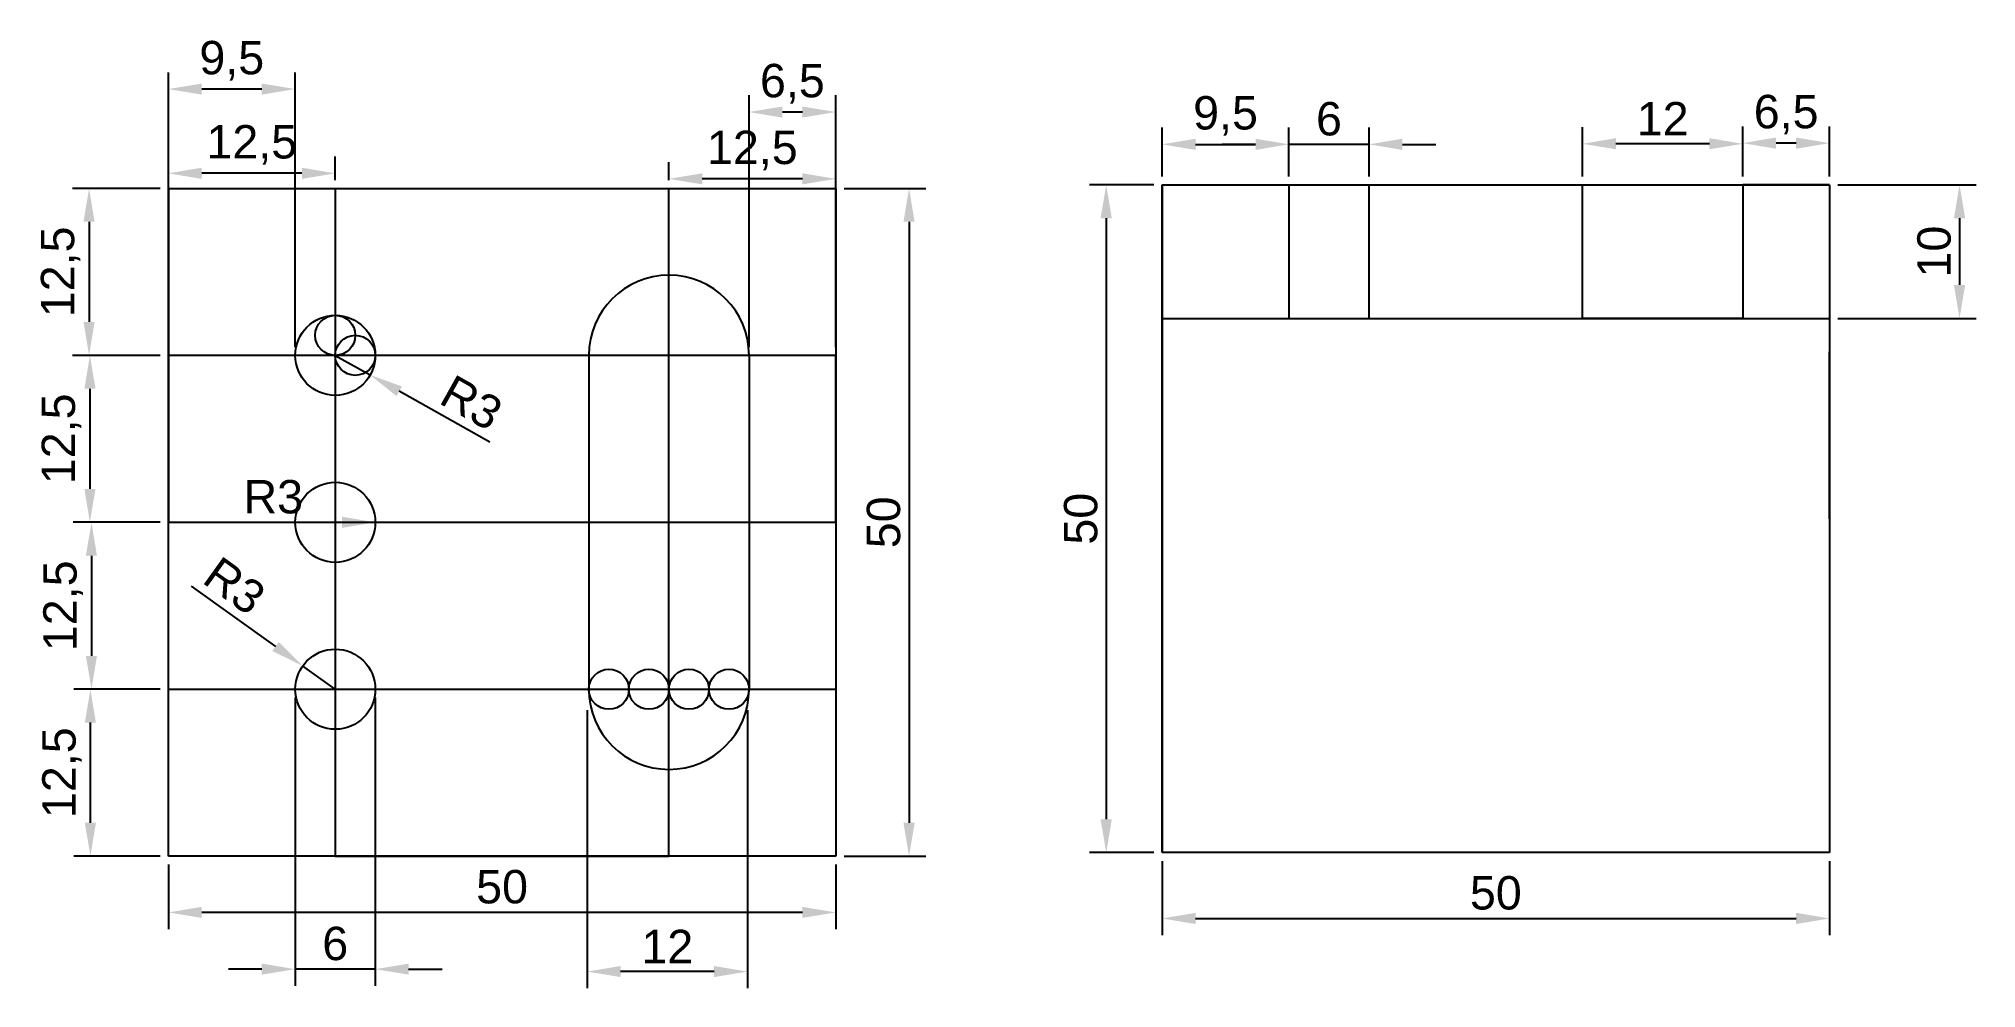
# Model space of a CAD drawing. Header units: millimetres. Extents: x 1004 to 1149, y 1692 to 1763.
import ezdxf

# ---------------------------------------------------------------- set-up
doc = ezdxf.new("R2010")
doc.units = ezdxf.units.MM
doc.styles.get("Standard").update_dxf_attribs({"font": 'arial.ttf'})
doc.dimstyles.new('ISO-25', dxfattribs={"dimtxt": 2.5, "dimasz": 2.5, "dimexe": 1.25, "dimexo": 0.625, "dimtad": 1, "dimtxsty": 'Standard', "dimcen": 2.5, "dimadec": 0, "dimazin": 0, "dimtfac": 1, "dimtmove": 0, "dimatfit": 3, "dimfxl": 1, "dimarcsym": 0})

# ---------------------------------------------------------------- blocks, each defined once
blk = doc.blocks.new('*D1')
at = {"color": 0, "lineweight": -2, "transparency": 16777216}
for p, q in [((1013.65, 1740.3), (1013.65, 1760.87)), ((1023.15, 1740.3), (1023.15, 1760.87)), ((1020.65, 1759.62), (1016.15, 1759.62))]:
    blk.add_line(p, q, dxfattribs=at)
at = {"color": 0, "transparency": 16777216}
for points in [[(1016.15, 1760.03), (1016.15, 1759.2), (1013.65, 1759.62)], [(1020.65, 1760.03), (1020.65, 1759.2), (1023.15, 1759.62)]]:
    blk.add_solid(points, dxfattribs=at)
at = {"layer": 'Defpoints', "color": 0, "transparency": 16777216}
for p in [(1013.65, 1759.62), (1013.65, 1739.68), (1023.15, 1739.68)]:
    blk.add_point(p, dxfattribs=at)
at = {"color": 0, "transparency": 16777216, "insert": (1018.4, 1761.74), "char_height": 2.5, "attachment_point": 5}
blk.add_mtext('9,5', dxfattribs=at)
blk = doc.blocks.new('*D2')
at = {"color": 0, "lineweight": -2, "transparency": 16777216}
for p, q in [((1057.15, 1740.3), (1057.15, 1759.15)), ((1061.15, 1757.9), (1059.65, 1757.9)), ((1063.65, 1740.3), (1063.65, 1759.15))]:
    blk.add_line(p, q, dxfattribs=at)
at = {"color": 0, "transparency": 16777216}
for points in [[(1059.65, 1758.31), (1059.65, 1757.48), (1057.15, 1757.9)], [(1061.15, 1758.31), (1061.15, 1757.48), (1063.65, 1757.9)]]:
    blk.add_solid(points, dxfattribs=at)
at = {"layer": 'Defpoints', "color": 0, "transparency": 16777216}
for p in [(1057.15, 1757.9), (1057.15, 1739.68), (1063.65, 1739.68)]:
    blk.add_point(p, dxfattribs=at)
at = {"color": 0, "transparency": 16777216, "insert": (1060.4, 1760.02), "char_height": 2.5, "attachment_point": 5}
blk.add_mtext('6,5', dxfattribs=at)
blk = doc.blocks.new('*D3')
at = {"color": 0, "lineweight": -2, "transparency": 16777216}
for p, q in [((1045.03, 1713.11), (1045.03, 1692.29)), ((1057.03, 1713.11), (1057.03, 1692.29)), ((1054.53, 1693.54), (1047.53, 1693.54))]:
    blk.add_line(p, q, dxfattribs=at)
at = {"color": 0, "transparency": 16777216}
for points in [[(1047.53, 1693.96), (1047.53, 1693.13), (1045.03, 1693.54)], [(1054.53, 1693.96), (1054.53, 1693.13), (1057.03, 1693.54)]]:
    blk.add_solid(points, dxfattribs=at)
at = {"layer": 'Defpoints', "color": 0, "transparency": 16777216}
for p in [(1045.03, 1713.74), (1057.03, 1713.74), (1045.03, 1693.54)]:
    blk.add_point(p, dxfattribs=at)
at = {"color": 0, "transparency": 16777216, "insert": (1051.03, 1695.42), "char_height": 2.5, "attachment_point": 5}
blk.add_mtext('12', dxfattribs=at)
blk = doc.blocks.new('*D4')
at = {"color": 0, "lineweight": -2, "transparency": 16777216}
for p, q in [((1023.15, 1714.05), (1023.15, 1692.47)), ((1029.15, 1714.05), (1029.15, 1692.47)), ((1020.65, 1693.72), (1018.15, 1693.72)), ((1029.15, 1693.72), (1023.15, 1693.72)), ((1031.65, 1693.72), (1034.15, 1693.72))]:
    blk.add_line(p, q, dxfattribs=at)
at = {"color": 0, "transparency": 16777216}
for points in [[(1020.65, 1694.14), (1020.65, 1693.31), (1023.15, 1693.72)], [(1031.65, 1694.14), (1031.65, 1693.31), (1029.15, 1693.72)]]:
    blk.add_solid(points, dxfattribs=at)
at = {"layer": 'Defpoints', "color": 0, "transparency": 16777216}
for p in [(1023.15, 1714.68), (1029.15, 1714.68), (1023.15, 1693.72)]:
    blk.add_point(p, dxfattribs=at)
at = {"color": 0, "transparency": 16777216, "insert": (1026.15, 1695.63), "char_height": 2.5, "attachment_point": 5}
blk.add_mtext('6', dxfattribs=at)
blk = doc.blocks.new('*D5')
at = {"color": 0, "lineweight": -2, "transparency": 16777216}
for p, q in [((1138.73, 1752.45), (1149.09, 1752.45)), ((1147.84, 1749.95), (1147.84, 1744.95)), ((1138.73, 1742.45), (1149.09, 1742.45))]:
    blk.add_line(p, q, dxfattribs=at)
at = {"color": 0, "transparency": 16777216}
for points in [[(1147.42, 1749.95), (1148.26, 1749.95), (1147.84, 1752.45)], [(1147.42, 1744.95), (1148.26, 1744.95), (1147.84, 1742.45)]]:
    blk.add_solid(points, dxfattribs=at)
at = {"layer": 'Defpoints', "color": 0, "transparency": 16777216}
for p in [(1138.1, 1752.45), (1138.1, 1742.45), (1147.84, 1742.45)]:
    blk.add_point(p, dxfattribs=at)
at = {"color": 0, "transparency": 16777216, "insert": (1145.94, 1747.45), "char_height": 2.5, "attachment_point": 5, "rotation": 90}
blk.add_mtext('10', dxfattribs=at)
blk = doc.blocks.new('*D6')
at = {"color": 0, "lineweight": -2, "transparency": 16777216}
for p, q in [((1131.6, 1753.07), (1131.6, 1756.82)), ((1138.1, 1753.07), (1138.1, 1756.82)), ((1135.6, 1755.57), (1134.1, 1755.57))]:
    blk.add_line(p, q, dxfattribs=at)
at = {"color": 0, "transparency": 16777216}
for points in [[(1134.1, 1755.99), (1134.1, 1755.15), (1131.6, 1755.57)], [(1135.6, 1755.99), (1135.6, 1755.15), (1138.1, 1755.57)]]:
    blk.add_solid(points, dxfattribs=at)
at = {"layer": 'Defpoints', "color": 0, "transparency": 16777216}
for p in [(1131.6, 1755.57), (1131.6, 1752.45), (1138.1, 1752.45)]:
    blk.add_point(p, dxfattribs=at)
at = {"color": 0, "transparency": 16777216, "insert": (1134.85, 1757.7), "char_height": 2.5, "attachment_point": 5}
blk.add_mtext('6,5', dxfattribs=at)
blk = doc.blocks.new('*D7')
at = {"color": 0, "lineweight": -2, "transparency": 16777216}
for p, q in [((1119.6, 1753.07), (1119.6, 1756.77)), ((1131.6, 1753.07), (1131.6, 1756.77)), ((1129.1, 1755.52), (1122.1, 1755.52))]:
    blk.add_line(p, q, dxfattribs=at)
at = {"color": 0, "transparency": 16777216}
for points in [[(1122.1, 1755.94), (1122.1, 1755.11), (1119.6, 1755.52)], [(1129.1, 1755.94), (1129.1, 1755.11), (1131.6, 1755.52)]]:
    blk.add_solid(points, dxfattribs=at)
at = {"layer": 'Defpoints', "color": 0, "transparency": 16777216}
for p in [(1119.6, 1755.52), (1119.6, 1752.45), (1131.6, 1752.45)]:
    blk.add_point(p, dxfattribs=at)
at = {"color": 0, "transparency": 16777216, "insert": (1125.6, 1757.4), "char_height": 2.5, "attachment_point": 5}
blk.add_mtext('12', dxfattribs=at)
blk = doc.blocks.new('*D8')
at = {"color": 0, "lineweight": -2, "transparency": 16777216}
for p, q in [((1088.1, 1753.07), (1088.1, 1756.73)), ((1097.6, 1753.07), (1097.6, 1756.73)), ((1090.6, 1755.48), (1095.1, 1755.48))]:
    blk.add_line(p, q, dxfattribs=at)
at = {"color": 0, "transparency": 16777216}
for points in [[(1090.6, 1755.9), (1090.6, 1755.06), (1088.1, 1755.48)], [(1095.1, 1755.9), (1095.1, 1755.06), (1097.6, 1755.48)]]:
    blk.add_solid(points, dxfattribs=at)
at = {"layer": 'Defpoints', "color": 0, "transparency": 16777216}
for p in [(1097.6, 1755.48), (1088.1, 1752.45), (1097.6, 1752.45)]:
    blk.add_point(p, dxfattribs=at)
at = {"color": 0, "transparency": 16777216, "insert": (1092.85, 1757.61), "char_height": 2.5, "attachment_point": 5}
blk.add_mtext('9,5', dxfattribs=at)
blk = doc.blocks.new('*D9')
at = {"color": 0, "lineweight": -2, "transparency": 16777216}
for p, q in [((1097.6, 1753.07), (1097.6, 1756.73)), ((1103.6, 1753.07), (1103.6, 1756.73)), ((1095.1, 1755.48), (1092.6, 1755.48)), ((1103.6, 1755.48), (1097.6, 1755.48)), ((1106.1, 1755.48), (1108.6, 1755.48))]:
    blk.add_line(p, q, dxfattribs=at)
at = {"color": 0, "transparency": 16777216}
for points in [[(1095.1, 1755.9), (1095.1, 1755.06), (1097.6, 1755.48)], [(1106.1, 1755.9), (1106.1, 1755.06), (1103.6, 1755.48)]]:
    blk.add_solid(points, dxfattribs=at)
at = {"layer": 'Defpoints', "color": 0, "transparency": 16777216}
for p in [(1097.6, 1755.48), (1097.6, 1752.45), (1103.6, 1752.45)]:
    blk.add_point(p, dxfattribs=at)
at = {"color": 0, "transparency": 16777216, "insert": (1100.6, 1757.38), "char_height": 2.5, "attachment_point": 5}
blk.add_mtext('6', dxfattribs=at)
blk = doc.blocks.new('*D10')
at = {"color": 0, "lineweight": -2, "transparency": 16777216}
for p, q in [((1087.48, 1752.45), (1082.66, 1752.45)), ((1083.91, 1749.95), (1083.91, 1704.95)), ((1087.48, 1702.45), (1082.66, 1702.45))]:
    blk.add_line(p, q, dxfattribs=at)
at = {"color": 0, "transparency": 16777216}
for points in [[(1083.49, 1749.95), (1084.33, 1749.95), (1083.91, 1752.45)], [(1083.49, 1704.95), (1084.33, 1704.95), (1083.91, 1702.45)]]:
    blk.add_solid(points, dxfattribs=at)
at = {"layer": 'Defpoints', "color": 0, "transparency": 16777216}
for p in [(1088.1, 1752.45), (1083.91, 1702.45), (1088.1, 1702.45)]:
    blk.add_point(p, dxfattribs=at)
at = {"color": 0, "transparency": 16777216, "insert": (1082.01, 1727.45), "char_height": 2.5, "attachment_point": 5, "rotation": 90}
blk.add_mtext('50', dxfattribs=at)
blk = doc.blocks.new('*D11')
at = {"color": 0, "lineweight": -2, "transparency": 16777216}
for p, q in [((1088.1, 1701.82), (1088.1, 1696.27)), ((1138.1, 1701.82), (1138.1, 1696.27)), ((1090.6, 1697.52), (1135.6, 1697.52))]:
    blk.add_line(p, q, dxfattribs=at)
at = {"color": 0, "transparency": 16777216}
for points in [[(1090.6, 1697.94), (1090.6, 1697.1), (1088.1, 1697.52)], [(1135.6, 1697.94), (1135.6, 1697.1), (1138.1, 1697.52)]]:
    blk.add_solid(points, dxfattribs=at)
at = {"layer": 'Defpoints', "color": 0, "transparency": 16777216}
for p in [(1088.1, 1702.45), (1138.1, 1702.45), (1138.1, 1697.52)]:
    blk.add_point(p, dxfattribs=at)
at = {"color": 0, "transparency": 16777216, "insert": (1113.1, 1699.42), "char_height": 2.5, "attachment_point": 5}
blk.add_mtext('50', dxfattribs=at)
blk = doc.blocks.new('*D12')
at = {"color": 0, "lineweight": -2, "transparency": 16777216}
for p, q in [((1064.28, 1752.18), (1070.39, 1752.18)), ((1069.14, 1749.68), (1069.14, 1704.68)), ((1064.28, 1702.18), (1070.39, 1702.18))]:
    blk.add_line(p, q, dxfattribs=at)
at = {"color": 0, "transparency": 16777216}
for points in [[(1068.72, 1749.68), (1069.56, 1749.68), (1069.14, 1752.18)], [(1068.72, 1704.68), (1069.56, 1704.68), (1069.14, 1702.18)]]:
    blk.add_solid(points, dxfattribs=at)
at = {"layer": 'Defpoints', "color": 0, "transparency": 16777216}
for p in [(1063.65, 1752.18), (1063.65, 1702.18), (1069.14, 1702.18)]:
    blk.add_point(p, dxfattribs=at)
at = {"color": 0, "transparency": 16777216, "insert": (1067.24, 1727.18), "char_height": 2.5, "attachment_point": 5, "rotation": 90}
blk.add_mtext('50', dxfattribs=at)
blk = doc.blocks.new('*D13')
at = {"color": 0, "lineweight": -2, "transparency": 16777216}
for p, q in [((1013.65, 1701.55), (1013.65, 1696.72)), ((1063.65, 1701.55), (1063.65, 1696.72)), ((1061.15, 1697.97), (1016.15, 1697.97))]:
    blk.add_line(p, q, dxfattribs=at)
at = {"color": 0, "transparency": 16777216}
for points in [[(1016.15, 1698.39), (1016.15, 1697.56), (1013.65, 1697.97)], [(1061.15, 1698.39), (1061.15, 1697.56), (1063.65, 1697.97)]]:
    blk.add_solid(points, dxfattribs=at)
at = {"layer": 'Defpoints', "color": 0, "transparency": 16777216}
for p in [(1013.65, 1702.18), (1063.65, 1702.18), (1013.65, 1697.97)]:
    blk.add_point(p, dxfattribs=at)
at = {"color": 0, "transparency": 16777216, "insert": (1038.65, 1699.88), "char_height": 2.5, "attachment_point": 5}
blk.add_mtext('50', dxfattribs=at)
blk = doc.blocks.new('*D14')
at = {"color": 0, "lineweight": -2, "transparency": 16777216}
for p, q in [((1013.03, 1752.18), (1006.46, 1752.18)), ((1007.71, 1749.68), (1007.71, 1742.18)), ((1013.03, 1739.68), (1006.46, 1739.68))]:
    blk.add_line(p, q, dxfattribs=at)
at = {"color": 0, "transparency": 16777216}
for points in [[(1007.29, 1749.68), (1008.12, 1749.68), (1007.71, 1752.18)], [(1007.29, 1742.18), (1008.12, 1742.18), (1007.71, 1739.68)]]:
    blk.add_solid(points, dxfattribs=at)
at = {"layer": 'Defpoints', "color": 0, "transparency": 16777216}
for p in [(1013.65, 1752.18), (1007.71, 1739.68), (1013.65, 1739.68)]:
    blk.add_point(p, dxfattribs=at)
at = {"color": 0, "transparency": 16777216, "insert": (1005.58, 1745.93), "char_height": 2.5, "attachment_point": 5, "rotation": 90}
blk.add_mtext('12,5', dxfattribs=at)
blk = doc.blocks.new('*D15')
at = {"color": 0, "lineweight": -2, "transparency": 16777216}
for p, q in [((1013.03, 1739.68), (1006.52, 1739.68)), ((1007.77, 1737.18), (1007.77, 1729.68)), ((1013.03, 1727.18), (1006.52, 1727.18))]:
    blk.add_line(p, q, dxfattribs=at)
at = {"color": 0, "transparency": 16777216}
for points in [[(1007.36, 1737.18), (1008.19, 1737.18), (1007.77, 1739.68)], [(1007.36, 1729.68), (1008.19, 1729.68), (1007.77, 1727.18)]]:
    blk.add_solid(points, dxfattribs=at)
at = {"layer": 'Defpoints', "color": 0, "transparency": 16777216}
for p in [(1013.65, 1739.68), (1007.77, 1727.18), (1013.65, 1727.18)]:
    blk.add_point(p, dxfattribs=at)
at = {"color": 0, "transparency": 16777216, "insert": (1005.64, 1733.43), "char_height": 2.5, "attachment_point": 5, "rotation": 90}
blk.add_mtext('12,5', dxfattribs=at)
blk = doc.blocks.new('*D16')
at = {"color": 0, "lineweight": -2, "transparency": 16777216}
for p, q in [((1013.65, 1752.8), (1013.65, 1754.56)), ((1026.15, 1752.8), (1026.15, 1754.56)), ((1023.65, 1753.31), (1016.15, 1753.31))]:
    blk.add_line(p, q, dxfattribs=at)
at = {"color": 0, "transparency": 16777216}
for points in [[(1016.15, 1753.73), (1016.15, 1752.89), (1013.65, 1753.31)], [(1023.65, 1753.73), (1023.65, 1752.89), (1026.15, 1753.31)]]:
    blk.add_solid(points, dxfattribs=at)
at = {"layer": 'Defpoints', "color": 0, "transparency": 16777216}
for p in [(1013.65, 1753.31), (1013.65, 1752.18), (1026.15, 1752.18)]:
    blk.add_point(p, dxfattribs=at)
at = {"color": 0, "transparency": 16777216, "insert": (1019.9, 1755.44), "char_height": 2.5, "attachment_point": 5}
blk.add_mtext('12,5', dxfattribs=at)
blk = doc.blocks.new('*D17')
at = {"color": 0, "lineweight": -2, "transparency": 16777216}
for p, q in [((1013.03, 1727.18), (1006.64, 1727.18)), ((1007.89, 1724.68), (1007.89, 1717.18)), ((1013.03, 1714.68), (1006.64, 1714.68))]:
    blk.add_line(p, q, dxfattribs=at)
at = {"color": 0, "transparency": 16777216}
for points in [[(1007.47, 1724.68), (1008.3, 1724.68), (1007.89, 1727.18)], [(1007.47, 1717.18), (1008.3, 1717.18), (1007.89, 1714.68)]]:
    blk.add_solid(points, dxfattribs=at)
at = {"layer": 'Defpoints', "color": 0, "transparency": 16777216}
for p in [(1013.65, 1727.18), (1007.89, 1714.68), (1013.65, 1714.68)]:
    blk.add_point(p, dxfattribs=at)
at = {"color": 0, "transparency": 16777216, "insert": (1005.76, 1720.93), "char_height": 2.5, "attachment_point": 5, "rotation": 90}
blk.add_mtext('12,5', dxfattribs=at)
blk = doc.blocks.new('*D18')
at = {"color": 0, "lineweight": -2, "transparency": 16777216}
for p, q in [((1013.03, 1714.68), (1006.56, 1714.68)), ((1007.81, 1704.68), (1007.81, 1712.18)), ((1013.03, 1702.18), (1006.56, 1702.18))]:
    blk.add_line(p, q, dxfattribs=at)
at = {"color": 0, "transparency": 16777216}
for points in [[(1007.39, 1712.18), (1008.22, 1712.18), (1007.81, 1714.68)], [(1007.39, 1704.68), (1008.22, 1704.68), (1007.81, 1702.18)]]:
    blk.add_solid(points, dxfattribs=at)
at = {"layer": 'Defpoints', "color": 0, "transparency": 16777216}
for p in [(1007.81, 1714.68), (1013.65, 1714.68), (1013.65, 1702.18)]:
    blk.add_point(p, dxfattribs=at)
at = {"color": 0, "transparency": 16777216, "insert": (1005.68, 1708.43), "char_height": 2.5, "attachment_point": 5, "rotation": 90}
blk.add_mtext('12,5', dxfattribs=at)
blk = doc.blocks.new('*D19')
at = {"color": 0, "lineweight": -2, "transparency": 16777216}
for p, q in [((1051.15, 1752.8), (1051.15, 1754.15)), ((1063.65, 1752.8), (1063.65, 1754.15)), ((1061.15, 1752.9), (1053.65, 1752.9))]:
    blk.add_line(p, q, dxfattribs=at)
at = {"color": 0, "transparency": 16777216}
for points in [[(1053.65, 1753.31), (1053.65, 1752.48), (1051.15, 1752.9)], [(1061.15, 1753.31), (1061.15, 1752.48), (1063.65, 1752.9)]]:
    blk.add_solid(points, dxfattribs=at)
at = {"layer": 'Defpoints', "color": 0, "transparency": 16777216}
for p in [(1051.15, 1752.9), (1051.15, 1752.18), (1063.65, 1752.18)]:
    blk.add_point(p, dxfattribs=at)
at = {"color": 0, "transparency": 16777216, "insert": (1057.4, 1755.02), "char_height": 2.5, "attachment_point": 5}
blk.add_mtext('12,5', dxfattribs=at)
blk = doc.blocks.new('*D20')
at = {"color": 0, "lineweight": -2, "transparency": 16777216}
for p, q in [((1026.15, 1739.68), (1028.77, 1738.21)), ((1037.73, 1733.18), (1030.95, 1736.99))]:
    blk.add_line(p, q, dxfattribs=at)
at = {"color": 0, "transparency": 16777216}
blk.add_solid([(1031.15, 1737.35), (1030.74, 1736.63), (1028.77, 1738.21)], dxfattribs=at)
at = {"layer": 'Defpoints', "color": 0, "transparency": 16777216}
for p in [(1026.15, 1739.68), (1028.77, 1738.21)]:
    blk.add_point(p, dxfattribs=at)
at = {"color": 0, "transparency": 16777216, "insert": (1036.36, 1736.13), "char_height": 2.5, "attachment_point": 5, "rotation": 330.7048}
blk.add_mtext('R3', dxfattribs=at)
blk = doc.blocks.new('*D21')
at = {"color": 0, "lineweight": -2, "transparency": 16777216}
blk.add_line((1018.87, 1727.18), (1026.65, 1727.18), dxfattribs=at)
at = {"color": 0, "transparency": 16777216}
blk.add_solid([(1026.65, 1727.6), (1026.65, 1726.76), (1029.15, 1727.18)], dxfattribs=at)
at = {"layer": 'Defpoints', "color": 0, "transparency": 16777216}
for p in [(1026.15, 1727.18), (1029.15, 1727.18)]:
    blk.add_point(p, dxfattribs=at)
at = {"color": 0, "transparency": 16777216, "insert": (1021.51, 1729.08), "char_height": 2.5, "attachment_point": 5}
blk.add_mtext('R3', dxfattribs=at)
blk = doc.blocks.new('*D22')
at = {"color": 0, "lineweight": -2, "transparency": 16777216}
for p, q in [((1015.35, 1722.41), (1021.68, 1717.88)), ((1026.15, 1714.68), (1023.71, 1716.43))]:
    blk.add_line(p, q, dxfattribs=at)
at = {"color": 0, "transparency": 16777216}
blk.add_solid([(1021.92, 1718.22), (1021.44, 1717.54), (1023.71, 1716.43)], dxfattribs=at)
at = {"layer": 'Defpoints', "color": 0, "transparency": 16777216}
for p in [(1023.71, 1716.43), (1026.15, 1714.68)]:
    blk.add_point(p, dxfattribs=at)
at = {"color": 0, "transparency": 16777216, "insert": (1018.61, 1722.42), "char_height": 2.5, "attachment_point": 5, "rotation": 324.3835}
blk.add_mtext('R3', dxfattribs=at)

msp = doc.modelspace()

# ---------------------------------------------------------------- linework, layer by layer
for p, q in [((1013.652, 1752.18), (1063.652, 1752.18)), ((1013.652, 1702.18), (1013.652, 1752.18)), ((1013.652, 1752.18), (1026.152, 1752.18)), ((1013.652, 1752.18), (1013.652, 1727.18)), ((1026.152, 1752.18), (1026.152, 1702.18)), ((1051.152, 1702.18), (1051.152, 1752.18)), ((1063.652, 1752.18), (1063.652, 1702.18)), ((1088.104, 1752.448), (1138.104, 1752.448)), ((1088.104, 1702.448), (1088.104, 1752.448)), ((1088.104, 1752.448), (1100.604, 1752.448)), ((1088.104, 1752.448), (1088.104, 1742.448)), ((1088.104, 1752.448), (1097.604, 1752.448)), ((1088.104, 1752.448), (1088.104, 1702.448)), ((1138.104, 1752.448), (1131.604, 1752.448)), ((1138.104, 1752.448), (1138.104, 1702.448)), ((1088.104, 1742.448), (1138.104, 1742.448)), ((1097.604, 1742.448), (1103.604, 1742.448)), ((1131.604, 1742.448), (1119.604, 1742.448)), ((1063.652, 1739.68), (1013.652, 1739.68)), ((1063.652, 1727.18), (1063.652, 1739.68)), ((1138.104, 1727.448), (1138.104, 1739.948)), ((1013.652, 1727.18), (1063.652, 1727.18)), ((1013.652, 1702.18), (1013.652, 1714.68)), ((1013.652, 1714.68), (1063.652, 1714.68)), ((1088.104, 1702.448), (1088.104, 1714.948)), ((1063.652, 1702.18), (1013.652, 1702.18)), ((1026.152, 1702.18), (1051.152, 1702.18)), ((1138.104, 1702.448), (1088.104, 1702.448))]:
    msp.add_line(p, q)
at = {"color": 2}
for p, q in [((1097.604, 1752.448), (1097.604, 1742.448)), ((1103.604, 1742.448), (1103.604, 1752.448)), ((1119.604, 1742.448), (1119.604, 1752.448)), ((1131.604, 1752.448), (1131.604, 1742.448)), ((1045.152, 1739.68), (1045.152, 1714.68)), ((1057.152, 1739.68), (1057.152, 1714.68))]:
    msp.add_line(p, q, dxfattribs=at)
for centre in [(1026.152, 1739.68), (1026.152, 1727.18), (1026.152, 1714.68)]:
    msp.add_circle(centre, 3, dxfattribs=at)
for centre in [(1026.152, 1741.18), (1027.652, 1739.68), (1046.652, 1714.68), (1049.652, 1714.68), (1052.652, 1714.68), (1055.652, 1714.68)]:
    msp.add_circle(centre, 1.5)
for centre, start, end in [((1051.152, 1739.68), 0, 180), ((1051.152, 1714.68), 180, 0)]:
    msp.add_arc(centre, 6, start, end, dxfattribs=at)

# ---------------------------------------------------------------- dimensions: what is measured, and where the dimension line sits
for base, p1, p2, picture, middle in [((1013.652, 1759.616), (1023.152, 1739.68), (1013.652, 1739.68), '*D1', (1018.402, 1761.744)), ((1057.152, 1757.897), (1063.652, 1739.68), (1057.152, 1739.68), '*D2', (1060.402, 1760.025)), ((1131.604, 1755.571), (1138.104, 1752.448), (1131.604, 1752.448), '*D6', (1134.854, 1757.698)), ((1097.604, 1755.478), (1088.104, 1752.448), (1097.604, 1752.448), '*D8', (1092.854, 1757.606)), ((1097.604, 1755.478), (1103.604, 1752.448), (1097.604, 1752.448), '*D9', (1100.604, 1757.38)), ((1119.604, 1755.524), (1131.604, 1752.448), (1119.604, 1752.448), '*D7', (1125.604, 1757.405)), ((1013.652, 1753.309), (1026.152, 1752.18), (1013.652, 1752.18), '*D16', (1019.902, 1755.436)), ((1051.152, 1752.896), (1063.652, 1752.18), (1051.152, 1752.18), '*D19', (1057.402, 1755.023)), ((1023.152, 1693.725), (1029.152, 1714.68), (1023.152, 1714.68), '*D4', (1026.152, 1695.626)), ((1045.034, 1693.544), (1057.034, 1713.735), (1045.034, 1713.735), '*D3', (1051.034, 1695.425)), ((1013.652, 1697.974), (1063.652, 1702.18), (1013.652, 1702.18), '*D13', (1038.652, 1699.875)), ((1138.104, 1697.521), (1088.104, 1702.448), (1138.104, 1702.448), '*D11', (1113.104, 1699.423))]:
    dim = msp.add_linear_dim(base=base, p1=p1, p2=p2, dimstyle='ISO-25')
    dim.commit()
    dim.dimension.update_dxf_attribs({"geometry": picture, "text_midpoint": middle})
for base, p1, p2, picture, middle in [((1007.707, 1739.68), (1013.652, 1752.18), (1013.652, 1739.68), '*D14', (1005.579, 1745.93)), ((1069.142, 1702.18), (1063.652, 1752.18), (1063.652, 1702.18), '*D12', (1067.24, 1727.18)), ((1083.911, 1702.448), (1088.104, 1752.448), (1088.104, 1702.448), '*D10', (1082.009, 1727.448)), ((1147.842, 1742.448), (1138.104, 1752.448), (1138.104, 1742.448), '*D5', (1145.94, 1747.448)), ((1007.772, 1727.18), (1013.652, 1739.68), (1013.652, 1727.18), '*D15', (1005.644, 1733.43)), ((1007.887, 1714.68), (1013.652, 1727.18), (1013.652, 1714.68), '*D17', (1005.76, 1720.93)), ((1007.805, 1714.68), (1013.652, 1702.18), (1013.652, 1714.68), '*D18', (1005.678, 1708.43))]:
    dim = msp.add_linear_dim(base=base, p1=p1, p2=p2, angle=90, dimstyle='ISO-25')
    dim.commit()
    dim.dimension.update_dxf_attribs({"geometry": picture, "text_midpoint": middle})
for center, mpoint, picture, middle in [((1026.152, 1739.68), (1028.768, 1738.212), '*D20', (1036.362, 1736.132)), ((1026.152, 1714.68), (1023.713, 1716.427), '*D22', (1018.609, 1722.423))]:
    dim = msp.add_radius_dim(center=center, mpoint=mpoint, dimstyle='ISO-25')
    dim.commit()
    dim.dimension.update_dxf_attribs({"geometry": picture, "text_midpoint": middle})
dim = msp.add_radius_dim(center=(1026.152, 1727.18), mpoint=(1029.152, 1727.18), dimstyle='ISO-25')
dim.commit()
dim.dimension.update_dxf_attribs({"geometry": '*D21', "text_midpoint": (1021.511, 1727.18), "dimtype": 164})

doc.saveas('drawing.dxf')
